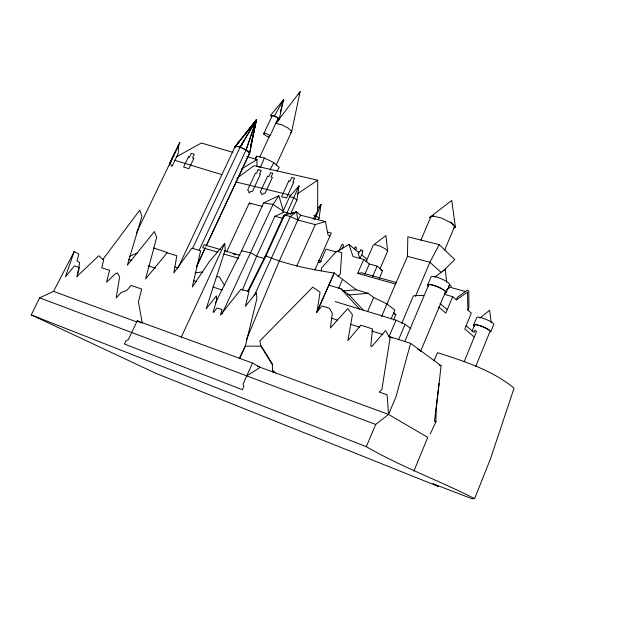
<?xml version="1.0" encoding="UTF-8"?>
<svg xmlns="http://www.w3.org/2000/svg" width="625" height="625" viewBox="0 0 625 625"><rect width="100%" height="100%" fill="white"/><g stroke="black" fill="none" stroke-linecap="round" stroke-linejoin="round"><path stroke-width="0.94" d="M236.82 178.336L254.086 165.648L317.703 180.203L317.672 210.977L313.211 219.094M256.891 166.32L257.016 159.547L246.812 156.516M381.625 316.398L407.445 256.336L407.836 236.781L439.164 244.656L454.766 259.578L442.742 271.383M178.766 145.617L178.125 153.695L172 166.469L170.344 163.117L179.914 142.508L177.969 145.844L177.523 147.789M410.945 328.695L405.125 324.273L396.016 320.188L389.062 336.508L410.602 343.352L441.078 365.711L436.156 409.891L435.922 421.797L430.273 433.891M434.523 420.922L435.922 421.797L434.523 420.922L439.078 383.297M321.297 270.641L321.648 267.867L336.625 251.203L341.75 252.602L340.328 273.906L337.859 276.812M318.266 220.016L319.047 218.281L321 204.531L317.438 208.695M290.625 213.977L296.93 200.109L298.984 185.922L289.703 196.625L282.984 211.375M77.055 276.586L78.117 270.953M78.469 269.078L79.711 262.516L77 261.016L78.797 254.055L74.227 251.484L53.539 291.367L39.664 297.844L31.25 314.883L155.656 373.25L438.453 486.492L433.141 483.812L472.039 498.75L474.641 498.633L490.367 459.148L514.062 388.156C492.148 370.094 464.211 361.25 437.539 352.664L434.031 360.555M206.289 245.875L249.68 153.008L256.367 119.953L235.391 146.008L177.906 268.109M238.922 142.102L234.711 147.445L256.367 119.953L249.656 152.992L248.891 154.391M269.047 137.125L265.766 135.711L263.594 133.945L272.281 115.68L275.156 116.406L279.719 119.188L275.688 123.609L300.117 91.641L291.688 131.461L276.133 165.195M250.914 145.086L256.367 119.953L242.5 137.508M282.484 101.492L283.438 99.828L279.32 118.852L274.484 115.82L270.547 115.375L283.438 99.828L280.422 111.906M250.883 145.062L256.367 119.953L242.531 137.516M410.602 343.352L395.953 396.898L388.555 414.438L375.68 424.453L366.305 446.703C401.102 466.789 438.93 480.445 474.641 498.633M198.969 250.586L246.07 149.977L256.367 119.953L240.125 147.055L192.453 248.633M249.68 153.008L246.07 149.977L256.367 119.953L240.141 147.078L235.43 146.031L240.141 147.07L246.078 149.969L249.703 153.016L206.094 245.922M255.469 159.602L256.633 156.211L264.383 158.008L273.789 162.664L279.211 167.367L276.922 171.172M74.227 251.484L65.422 276.891L74.438 265.867L79.422 267.57L77.008 276.43L98.766 255.734L103.688 260.094L101.719 267.82L109.562 270.312L106.547 282.203L115.609 273.555L117.516 273.008L119.633 276.992L116.195 297.984L121.227 292.445L126.797 290.43L131.039 285.414L141.703 289.055L138.414 301.914L142.297 323.109M255.383 122.656L256.367 119.953L254.414 123.25L256.367 119.953M474.289 336.992L464.766 329L471.32 313.125L467.875 310.086L468.938 307.445L468.805 291.188L467.516 290.008L457.461 297.242L456.32 299.898L452.672 296.68L444.359 294.344M475.75 366.422L490.062 331.32A8.367 1.555 22.2 0 0 486.859 328.523A8.367 1.555 22.2 0 0 479.086 325.312M464.07 361.914L476.539 331.523L474.891 330.117L473.953 332.398L466.109 325.742M473.688 324.953L476.758 317.492A9.195 1.773 22.2 0 1 486.102 319.406A9.195 1.773 22.2 0 1 493.75 324.5L490.703 331.977A9.203 1.711 22.2 0 0 480.789 326.086A9.203 1.711 22.2 0 0 474.453 326.188M413.922 471.023L427.758 437.375L388.555 414.438L257.523 366.297M472.078 331.07L474.602 324.93A8.367 1.555 22.2 0 1 478.203 325.07M246.484 339.484L279.242 261.109L297.812 220.062L300.711 215.25L325.398 221.539L328 234.828L329.836 236.305M452.672 296.68L445.82 313.094L438.75 307.156M264.383 158.008L260.523 167.234L256.969 166.391M446.148 292.734L449.547 284.625A10.016 2.125 22.8 0 0 441.156 278.773A10.016 2.125 22.8 0 0 431.078 276.867L427.656 284.961M242.242 290.367L256.625 256.297L274.914 216.273L282.922 212.773L283.539 211.422L278.852 195.703L263.656 202.938L241.617 250.828L215.461 302.812M444.641 250.094L454.797 226.07L450.727 221.914M415.477 296.297L429.922 262.258L439.164 244.656M398.57 339.734L405.125 324.273M404.734 341.531L428.656 284.945A9.117 1.867 22.8 0 1 430.117 284.547M401.727 323.352L413.445 295.766L423.547 295.398M420.891 240.195L430.727 217.203L433.562 215.602M391.148 318.844L394.898 310.062L386.969 303.945L373.672 297.484L368.18 293.281L356.422 289.828L334.219 273.039C310.914 269.539 287.742 264.922 265.977 255.945L264.828 256.93L247.461 291.766M393.492 320.062L395.875 314.469L393.648 312.758M367.508 311.758L373.672 297.484M372.633 276.547L377.148 266.141L369.328 263.984L363.742 259.43L353.023 256.508L348.961 244.453L337.172 251.492M379.953 268.875L387.664 251.062L385.914 235.555L373.203 245.305L365.992 261.844M379.164 278.695L382.641 270.648L377.148 266.141M364.82 274.336L369.328 263.984M395.539 284.078L357.656 273.352L363.742 259.43M354.398 248.766L355.281 246.766L356.57 247.828L355.664 249.906M338.438 288.797L342.578 279.359M338.828 251.016L342.18 244.141L343.617 245.305L342.227 249.219M314.852 269.961L331.281 233.055L327.641 232.102M314.695 219.477L321 204.531L320.188 206.227M252.508 363.07L242.992 384.266L243.945 386.141L242.336 389.719L124.422 344.008L126.023 340.625L128.219 339.844L137.219 320.836L252.508 363.07L260.258 367.305L246.766 375.875M296.672 266.164L315.328 224.594L325.398 221.539M221.883 174.641L174.484 160.227M264.828 256.93L283.32 216.312L284.594 215.031L296.477 211.836L300.711 215.25M286.82 213.328L298.984 185.922L298.141 187.672M254.328 295.547L290.375 216.523L296.477 211.836L297.812 220.062L315.328 224.594M181.258 337.164L224.734 243.477L225.219 249.711L206.18 308.852L216.406 295.875L216.758 300.062L213.086 312.172L213.719 312.359L216.844 308.031L221.961 309.477L220.469 315.07L240.883 289.344L248.953 291.414L245.43 306.297L256.312 292.641L256.93 298.422L245.328 346.094L239.367 358.648L245.391 346.133L261.023 346.172L272.398 364.773M298.906 94.258L300.117 91.641M226.578 251.984L249.242 203.031L262.359 206.383M259.797 157.008L269.836 135.414M278.203 118.18L270.086 135.656L267.016 133.898L264.141 133.141L263.594 133.945M196.664 266.102L204.984 248.289M196.367 267.102L205.461 247.648M221.938 314.055L273.078 204.414L278.852 195.703M169.68 165.312L169.508 163.414L177.961 145.891M136.375 232.953L174.328 154.125M248.32 291.562L265.977 255.945L284.594 215.031L290.375 216.523L297.812 220.062M270.008 169.883L273.789 162.664M274.484 115.82L283.438 99.828M241.242 145.516L242.219 143.867M243.195 142.211L244.172 140.562L243.211 142.211M241.266 145.508L242.242 143.859M255.148 158.305L256.633 156.211M102.711 259.703L139.742 210.133L141.945 216.281L127.328 265.195L154.414 231.562L156.703 237.43L145.57 278.969L167.156 252.781L176.805 255.75L173.828 272.938L191.859 248.172L200.609 250.789L192.297 286.992L209.031 262.031L224.734 243.477M290.414 133.102L291.688 131.461L287.938 127.938L281.328 124.602L275.789 123.453M234.664 147.43L238.883 142.086M479.969 317.969L489.648 310.258L491.133 322.57M434.906 277.156L445.211 269.109L446.664 282.102M448.594 286.336L450.156 285.242L451.469 286.422M456.32 299.898L467.539 292.094L467.875 310.086M446.164 290.039L450.195 287.312L465.711 291.594M297.18 193.953L317.703 180.203M241.5 169.016L257.016 159.547M176.109 157L201.375 143.008L232.906 152.383M453.781 228.055L455.414 227.25L451.75 200.406L429.414 217.664L432.469 215.937L441.453 218.047L451.023 222.766L455.414 227.25M129.555 256.312L137.547 252.852M169.508 163.414L170.344 163.117M283.32 216.312L285.078 215.719M290.336 213.93L296.477 211.836M195 272.93L202.578 271.898M357.656 273.352L361.711 272.805L396.734 282.68M368.18 293.281L349.203 294.93L347.375 294.383M343.039 290.906L356.422 289.828M263.656 202.938L273.078 204.414L283.539 211.422M241.617 250.828L250.898 252.805L256.625 256.297L264.625 258.633M235.977 181.969L290.703 195.273M289.703 196.625L293.953 197.664L296.93 200.109M313.758 215.359L316.258 215.992L319.047 218.281M283.227 211.867L290.648 213.766M274.914 216.273L282.961 218.367M407.445 256.336L429.922 262.258L441.406 272.695M336.383 251.961L326.039 249.133L320.016 262.688L318.203 262.172M380.898 270.164L382.641 270.648M318.539 260.625L321.352 261.414M375.008 244.695L380.023 246.141L385.289 248.789L387.664 251.062M220.68 249.641L204.109 244.766L202.719 247.734L217.445 252.094M224.359 250.719L240.008 255.32M233.102 253.906L235.898 254.734M223.883 254L238.609 258.367M328.789 285.148L340.812 288.711L349.203 294.93L363.078 309.984M394.055 313.914L395.875 314.469M335.234 301.594L396.016 320.188M175.07 266.898L177.773 267.734M216.891 276.406L219.578 277.25L224.602 285.531M331.125 318.102L337.594 320.156M350.547 324.273L359.797 327.211M371.812 331.031L382.914 334.555M274.328 372.477L272.508 371.891L272.367 363.953L260.781 345.32L259.875 340.906L312.727 287.164L320.07 292.125L317 311.875L322.008 306L329.562 308.359L332.312 313.523L330.375 327.977L347.789 308.547L352.438 314.688L347.883 340.68L360.844 325.219L372.453 328.891L370.82 346.156L371.82 346.492L385.617 330.516L390 338.359L381.867 389.602L379.188 392.008L387.086 394.812L388.547 414.43M439.25 365.125L441.078 365.711M128.734 259.422L131.586 260.359M148.219 265.812L155.609 268.234M193.5 280.648L196.562 281.656M212.914 287.008L222.211 290.062M153.523 247.961L167.68 252.656M53.539 291.367L137.016 322.031M39.664 297.844L375.68 424.453M31.25 314.883L366.305 446.703M389.062 336.508L392.391 337.992M240.141 147.07L246.07 149.977M137.219 320.836L141.352 322.992M249.242 203.031L250.727 204.164M348.961 244.453L359.32 252.93M361.531 254.75L365.969 258.383L366.914 261.109M440.07 303.578L447.25 309.672M272.555 370.188L275.617 372.945M340.812 288.711L359.461 309M270.547 115.375L271.75 116.758M430.789 284.609A9.117 1.867 22.8 0 1 441.93 288.766M442.773 289.266A9.117 1.867 22.8 0 1 445.461 292.016L420.578 351.398A9.219 1.336 22.9 0 0 417.695 349.016M428.531 286.438A10.031 2.047 22.8 0 1 431.562 284.891A10.031 2.047 22.8 0 1 443.484 289.898A10.031 2.047 22.8 0 1 444.469 293.133M360.797 249.93L360.047 251.633L359.117 251.383L358.195 253.492L359.977 258.719L362.75 252.375L362.188 252.227L362.938 250.5L360.797 249.93M334.219 273.039L316.719 312.516L334.219 273.039M288.812 180.914L281.555 196.781L286.523 198L293.766 182.133L292.891 181.93L294.586 178.211L291.586 177.523L289.922 181.172L288.812 180.914M267.562 176.25L260.234 192.117L260.969 192.297L261.25 194.18L262.477 194.484L264.289 193.117L265.062 193.305L272.414 177.359L271.047 177.039L272.82 173.203L270.609 172.695L268.828 176.547L267.562 176.25M258.086 169.734L256.43 173.305L255.5 173.086L247.625 190.047A4.672 3.367 -52.2 0 1 249.016 192.984A4.43 3.203 -52.1 0 1 252.555 191.266L260.398 174.336L259.477 174.125L261.18 170.445L258.086 169.734M188.492 156.828L183.609 167.039L188.961 168.703L193.844 158.477L192.539 158.07L194.344 154.297L191.281 153.367L189.477 157.133L188.492 156.828M241.328 139.047L240.125 140.57L241.297 139.031"/></g></svg>
